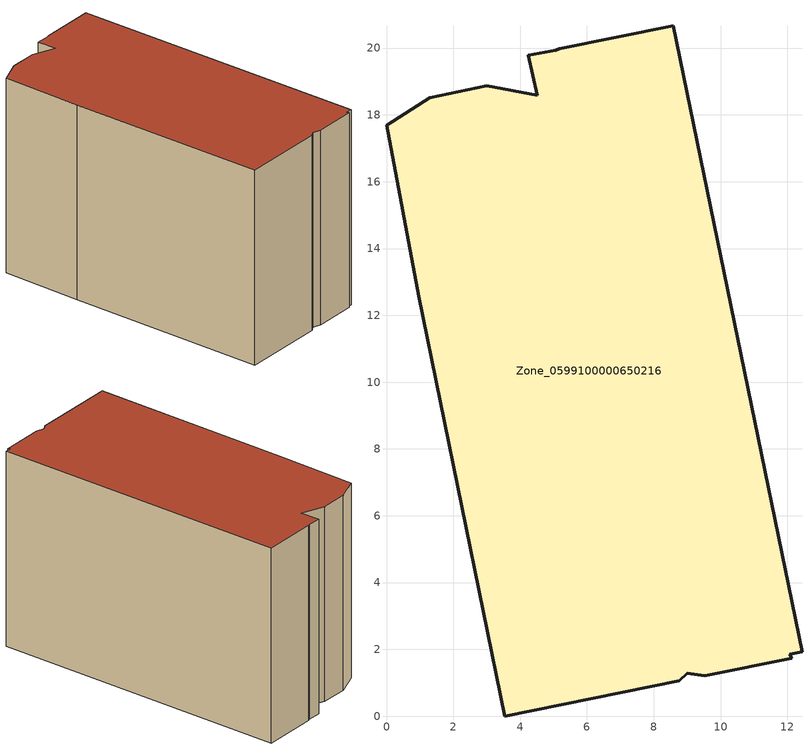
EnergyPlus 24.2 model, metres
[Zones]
Zone_0599100000650216
 floor ground (C_G): 9.53,1.21 9,1.29 8.76,1.06 3.54,0 0.97,12.58 0,17.69 1.3,18.51 3,18.87 4.52,18.59 4.24,19.79 5.07,19.93 5.17,19.98 8.58,20.67 12.44,1.92 12.07,1.86 12.14,1.74 z0
 wall outside (C_F): 12.44,1.92 8.58,20.67 5.17,19.98 5.07,19.93 4.24,19.79 4.52,18.59 3,18.87 1.3,18.51 0,17.69 0.97,12.58 3.54,0 8.76,1.06 9,1.29 9.53,1.21 12.14,1.74 12.07,1.86 12.44,1.92 z0:12.64
 roof outside (C_R): 9,1.29 9.53,1.21 12.14,1.74 12.07,1.86 12.44,1.92 8.58,20.67 5.17,19.98 5.07,19.93 4.24,19.79 4.52,18.59 3,18.87 1.3,18.51 0,17.69 0.97,12.58 3.54,0 8.76,1.06 z12.64
[BUILDING]
Pand.0599100000650216: North Axis=0; Terrain=City; Loads Convergence Tolerance Value=0.04; Temperature Convergence Tolerance Value=0.4; Solar Distribution=FullExterior; Maximum Number of Warmup Days=25; Minimum Number of Warmup Days=1
[Site:Location]
Rotterdam.The.Hague.AP_ZH_NLD Design_Conditions: Latitude=51.96; Longitude=4.45; Time Zone=1; Elevation=-4.5
[SITE:GROUNDTEMPERATURE:BUILDINGSURFACE]
18, 18, 18, 18, 18, 18, 18, 18, 18, 18, 18, 18
[MATERIAL] Thermal Absorptance=0.9; Solar Absorptance=0.7; Visible Absorptance=0.7
Name | Roughness | Thickness | Conductivity | Density | Specific Heat
G.TI.1946 | MediumSmooth | 0.15 | 1 | 540 | 1210
F.TI.1946 | Rough | 0.3 | 0.857143 | 1920 | 840
R.TI.1946 | MediumRough | 0.2 | 0.1 | 1500 | 1000
[CONSTRUCTION]
C_G: G.TI.1946
C_F: F.TI.1946
C_R: R.TI.1946
[ZONE]
Zone_0599100000650216: Type=1; Multiplier=1; Ceiling Height=Autocalculate; Volume=Autocalculate; Floor Area=autocalculate; Part of Total Floor Area=Yes
[ZONEINFILTRATION:DESIGNFLOWRATE]
Infil_Zone_0599100000650216: Zone or ZoneList or Space or SpaceList=Zone_0599100000650216; Schedule=AlwaysOn; Design Flow Rate Calculation Method=Flow/Area; Flow Rate per Floor Area=0.003; Constant Term Coefficient=1; Temperature Term Coefficient=0; Velocity Term Coefficient=0; Velocity Squared Term Coefficient=0
[HVACTEMPLATE:ZONE:IDEALLOADSAIRSYSTEM]
Zone_0599100000650216: Maximum Heating Supply Air Temperature=50; Minimum Cooling Supply Air Temperature=13; Maximum Heating Supply Air Humidity Ratio=0.0156; Minimum Cooling Supply Air Humidity Ratio=0.0077; Heating Limit=NoLimit; Cooling Limit=NoLimit; Dehumidification Control Type=ConstantSensibleHeatRatio; Cooling Sensible Heat Ratio=0.7; Dehumidification Setpoint=60; Humidification Control Type=None; Humidification Setpoint=30; Outdoor Air Method=None; Outdoor Air Flow Rate per Person=0.00944; Outdoor Air Flow Rate per Zone Floor Area=0; Outdoor Air Flow Rate per Zone=0; Demand Controlled Ventilation Type=None; Outdoor Air Economizer Type=NoEconomizer; Heat Recovery Type=None; Sensible Heat Recovery Effectiveness=0.7; Latent Heat Recovery Effectiveness=0.65
[ZONECONTROL:THERMOSTAT]
ThermostatControl_Zone_0599100000650216: Zone or ZoneList=Zone_0599100000650216; Control Type Schedule=DualSetpointControlType; Control 1=Thermostat_Zone_0599100000650216; Temperature Difference Between Cutout And Setpoint=0
[THERMOSTATSETPOINT:DUALSETPOINT]
Thermostat_Zone_0599100000650216: Heating Setpoint Temperature Schedule=HeatingSetpoint_Zone_0599100000650216; Cooling Setpoint Temperature Schedule=CoolingSetpoint_Zone_0599100000650216
[SCHEDULE:COMPACT]
HeatingSetpoint_Zone_0599100000650216: Through: 12/31, For: AllDays, Until: 24:00, 21
CoolingSetpoint_Zone_0599100000650216: Through: 12/31, For: AllDays, Until: 24:00, 24
DualSetpointControlType: Through: 12/31, For: AllDays, Until: 24:00, 4
AlwaysOn: Through: 12/31, For: AllDays, Until: 24:00, 1
